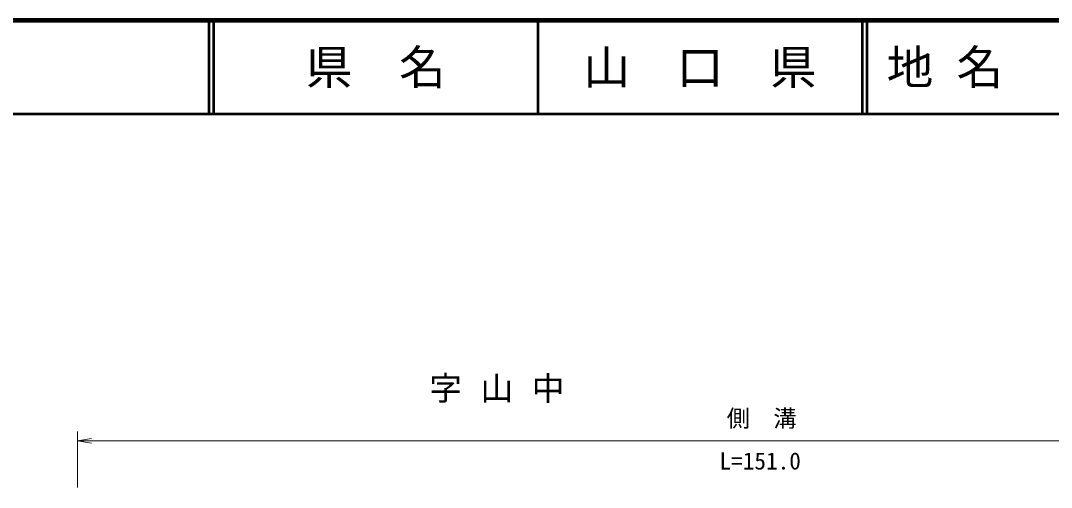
# Model space of a CAD drawing. Units: millimetres, scale not verified. Extents: x 40000 to 680000, y 20000 to 380000.
# Drawn here: x 277569 to 388038, y 330000 to 380000 of the extents above; entities that cross this region are included whole.
import ezdxf
from ezdxf.enums import TextEntityAlignment as Align

# ---------------------------------------------------------------- set-up
doc = ezdxf.new("R2010")
doc.units = ezdxf.units.MM
doc.header["$LTSCALE"] = 1000
doc.layers.add('M-BMK-HTXT', color=7, linetype='Continuous')
doc.layers.add('M-TTL-TXT', color=7, linetype='Continuous')
for name, color, linetype, lineweight in [('M-STR-HTXT', 7, 'Continuous', 13), ('M-TTL', 2, 'Continuous', 140), ('M-TTL-LINE', 7, 'Continuous', 50)]:
    doc.layers.add(name, color=color, linetype=linetype, lineweight=lineweight)
doc.styles.add('ＭＳ ゴシック', font='')
doc.styles.get('ＭＳ ゴシック').set_extended_font_data('MS Gothic')

# ---------------------------------------------------------------- blocks, each defined once
blk = doc.blocks.new('open_arrow')
at = {"color": 0, "linetype": 'Continuous', "lineweight": -2}
blk.add_lwpolyline([(7.5, 1.25), (0, 0), (7.5, -1.25)], dxfattribs=at)

msp = doc.modelspace()

# ---------------------------------------------------------------- linework, layer by layer
at = {"layer": 'M-STR-HTXT'}
for p, q in [((283674, 330000), (283674, 336000)), ((283674, 335000), (430297, 335000))]:
    msp.add_line(p, q, dxfattribs=at)
at = {"layer": 'M-TTL'}
msp.add_line((680000, 380000), (40000, 380000), dxfattribs=at)
at = {"layer": 'M-TTL-LINE'}
for p, q in [((297750, 380000), (297750, 370000)), ((298250, 380000), (298250, 370000)), ((333000, 380000), (333000, 370000)), ((367750, 380000), (367750, 370000)), ((368250, 380000), (368250, 370000)), ((40000, 370000), (680000, 370000))]:
    msp.add_line(p, q, dxfattribs=at)

# ---------------------------------------------------------------- block references
at = {"layer": 'M-STR-HTXT', "xscale": 200, "yscale": 200}
msp.add_blockref('open_arrow', (283674, 335000), dxfattribs=at)

# ---------------------------------------------------------------- texts
at = {"layer": 'M-BMK-HTXT', "insert": (329604, 340474), "char_height": 2566, "attachment_point": 5, "style": 'ＭＳ ゴシック'}
msp.add_mtext('\\T1.57;字山中', dxfattribs=at)
at = {"layer": 'M-STR-HTXT', "style": 'ＭＳ ゴシック'}
msp.add_text('側\u3000溝', height=1833, dxfattribs=at).set_placement((356987, 337394), align=Align.MIDDLE_CENTER)
msp.add_text('L=151.0', height=1833, dxfattribs=at).set_placement((356829, 331364), align=Align.BOTTOM_CENTER)
at = {"layer": 'M-TTL-TXT', "style": 'ＭＳ ゴシック'}
for s, p in [('県\u3000名', (315625, 375000)), ('山\u3000口\u3000県', (350375, 375000))]:
    msp.add_text(s, height=3666, dxfattribs=at).set_placement(p, align=Align.MIDDLE_CENTER)
msp.add_text('地 名', height=3666, dxfattribs=at).set_placement((370380, 375000), align=Align.MIDDLE_LEFT)

doc.saveas('drawing.dxf')
